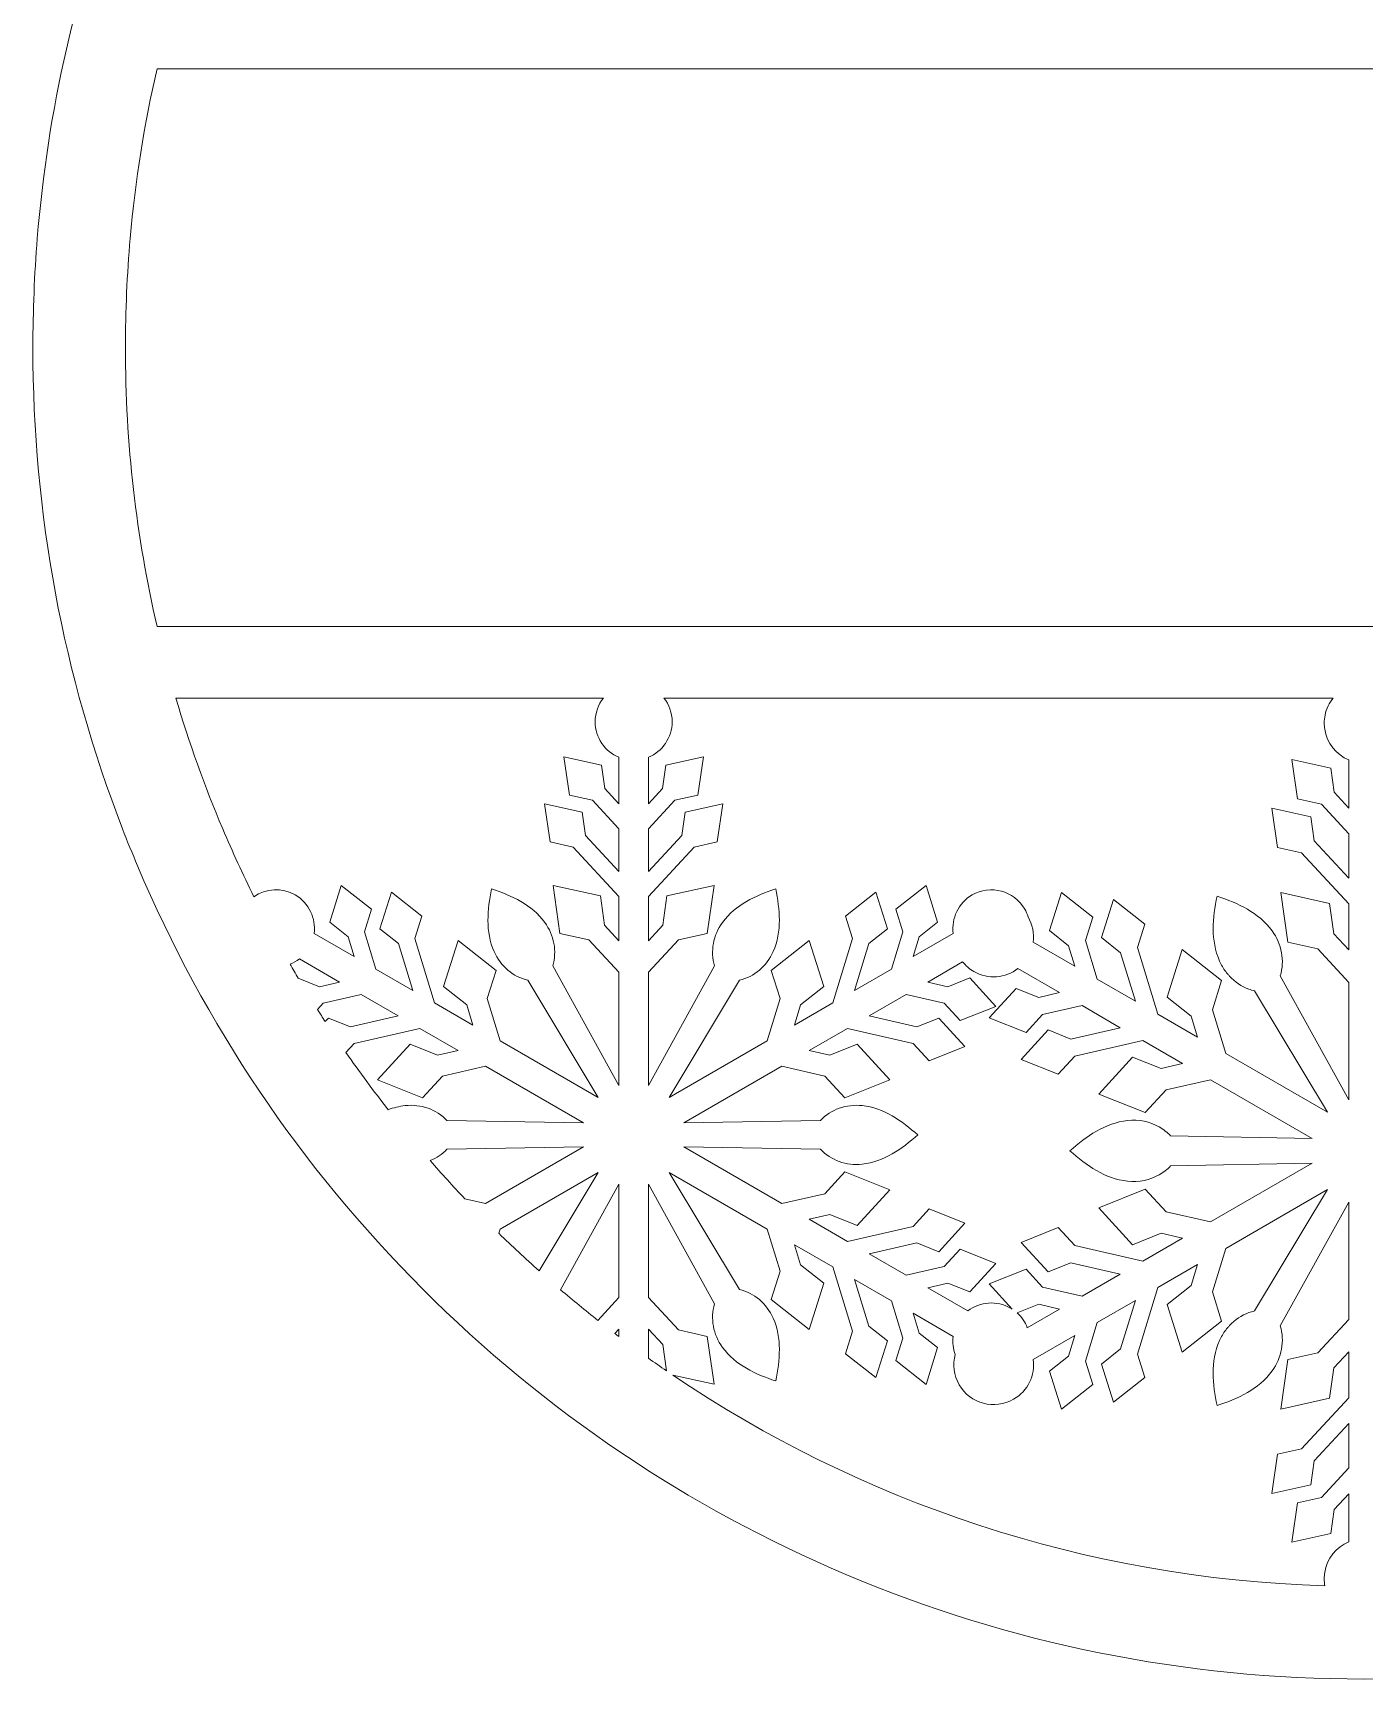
# Model space of a CAD drawing. Extents: x 466 to 614, y -420 to -218.
# Drawn here: x 465.6 to 540, y -420 to -328 of the extents above; entities that cross this region are included whole.
import ezdxf

# ---------------------------------------------------------------- set-up
doc = ezdxf.new("R2010")
doc.units = 0
doc.header["$MEASUREMENT"] = 0
doc.layers.add('Layer 1', color=7, linetype='Continuous', lineweight=0)

msp = doc.modelspace()

# ---------------------------------------------------------------- linework, layer by layer
at = {"layer": 'Layer 1'}
for points, knots in [([(614.198, -339.449), (613.622, -332.3), (612.027, -325.335), (609.434, -318.656), (609.165, -317.96), (608.884, -317.267), (608.592, -316.578), (607.313, -313.554), (605.846, -310.634), (604.195, -307.828), (603.716, -307.014), (603.222, -306.209), (602.713, -305.414), (601.444, -303.435), (600.081, -301.517), (598.626, -299.662), (602.792, -302.693), (609.454, -303.118), (612.538, -298.351), (613.004, -297.635), (612.378, -296.842), (611.641, -296.78), (606.961, -296.404), (604.298, -291.363), (603.151, -287.365), (601.705, -282.358), (601.176, -276.789), (597.512, -272.777), (595.919, -271.032), (593.965, -269.822), (591.838, -268.987), (594.557, -268.632), (597.213, -267.965), (599.702, -266.727), (604.34, -264.426), (608.213, -260.031), (608.415, -254.67), (608.644, -248.739), (604.646, -243.649), (600.036, -240.395), (595.05, -236.869), (589.154, -235.006), (583.96, -231.856), (581.463, -230.34), (579.356, -228.497), (577.409, -226.335), (575.699, -224.422), (573.974, -222.392), (571.687, -221.147), (566.576, -218.366), (560.666, -220.994), (557.314, -225.25), (555.457, -227.614), (554.22, -230.354), (553.135, -233.135), (551.911, -236.285), (550.764, -239.47), (549.589, -242.641), (549.38, -243.204), (549.171, -243.76), (548.963, -244.323), (548.511, -242.655), (547.19, -241.285), (545.451, -240.506), (544.026, -239.866), (542.42, -239.456), (540.883, -239.226), (540.59, -239.182), (540.294, -239.161), (540, -239.155), (539.706, -239.161), (539.41, -239.182), (539.117, -239.226), (537.58, -239.456), (535.974, -239.866), (534.549, -240.506), (532.81, -241.285), (531.489, -242.655), (531.037, -244.323), (530.829, -243.76), (530.62, -243.204), (530.411, -242.641), (529.236, -239.47), (528.089, -236.285), (526.865, -233.135), (525.78, -230.354), (524.543, -227.614), (522.686, -225.25), (519.334, -220.994), (513.424, -218.366), (508.313, -221.147), (506.026, -222.392), (504.301, -224.422), (502.591, -226.335), (500.644, -228.497), (498.537, -230.34), (496.04, -231.856), (490.846, -235.006), (484.95, -236.869), (479.964, -240.395), (475.354, -243.649), (471.356, -248.739), (471.585, -254.67), (471.787, -260.031), (475.66, -264.426), (480.298, -266.727), (482.787, -267.965), (485.443, -268.632), (488.162, -268.987), (486.035, -269.822), (484.081, -271.032), (482.488, -272.777), (478.824, -276.789), (478.295, -282.358), (476.849, -287.365), (475.702, -291.363), (473.039, -296.404), (468.359, -296.78), (467.622, -296.842), (466.996, -297.635), (467.462, -298.351), (470.546, -303.118), (477.208, -302.693), (481.374, -299.662), (479.919, -301.517), (478.556, -303.435), (477.287, -305.414), (476.778, -306.209), (476.284, -307.014), (475.805, -307.828), (474.154, -310.634), (472.687, -313.554), (471.408, -316.578), (471.116, -317.267), (470.835, -317.96), (470.566, -318.656), (467.973, -325.335), (466.378, -332.3), (465.802, -339.449), (465.639, -341.47), (465.556, -343.507), (465.556, -345.556), (465.556, -354.849), (467.24, -363.889), (470.566, -372.457), (470.835, -373.152), (471.116, -373.844), (471.408, -374.534), (475.156, -383.398), (480.524, -391.359), (487.36, -398.196), (494.196, -405.031), (502.157, -410.399), (511.022, -414.149), (520.202, -418.03), (529.951, -420), (540, -420), (550.049, -420), (559.798, -418.03), (568.978, -414.149), (577.843, -410.399), (585.804, -405.031), (592.64, -398.196), (599.476, -391.359), (604.844, -383.398), (608.592, -374.534), (608.884, -373.844), (609.165, -373.152), (609.434, -372.457), (612.76, -363.889), (614.444, -354.849), (614.444, -345.556), (614.444, -343.507), (614.361, -341.47), (614.198, -339.449)], [0, 0, 0, 0, 1, 1, 1, 2, 2, 2, 3, 3, 3, 4, 4, 4, 5, 5, 5, 6, 6, 6, 7, 7, 7, 8, 8, 8, 9, 9, 9, 10, 10, 10, 11, 11, 11, 12, 12, 12, 13, 13, 13, 14, 14, 14, 15, 15, 15, 16, 16, 16, 17, 17, 17, 18, 18, 18, 19, 19, 19, 20, 20, 20, 21, 21, 21, 22, 22, 22, 23, 23, 23, 24, 24, 24, 25, 25, 25, 26, 26, 26, 27, 27, 27, 28, 28, 28, 29, 29, 29, 30, 30, 30, 31, 31, 31, 32, 32, 32, 33, 33, 33, 34, 34, 34, 35, 35, 35, 36, 36, 36, 37, 37, 37, 38, 38, 38, 39, 39, 39, 40, 40, 40, 41, 41, 41, 42, 42, 42, 43, 43, 43, 44, 44, 44, 45, 45, 45, 46, 46, 46, 47, 47, 47, 48, 48, 48, 49, 49, 49, 50, 50, 50, 51, 51, 51, 52, 52, 52, 53, 53, 53, 54, 54, 54, 55, 55, 55, 56, 56, 56, 57, 57, 57, 58, 58, 58, 58]), ([(607.5, -361.151), (607.5, -361.151), (594.692, -361.151), (594.692, -361.151), (594.692, -361.151), (540, -361.151), (540, -361.151), (540, -361.151), (485.308, -361.151), (485.308, -361.151), (485.308, -361.151), (472.5, -361.151), (472.5, -361.151), (471.342, -356.137), (470.73, -350.917), (470.73, -345.556), (470.73, -343.499), (470.821, -341.462), (470.997, -339.449), (471.28, -336.218), (471.787, -333.051), (472.5, -329.962), (472.5, -329.962), (485.308, -329.962), (485.308, -329.962), (485.308, -329.962), (540, -329.962), (540, -329.962), (540, -329.962), (594.692, -329.962), (594.692, -329.962), (594.692, -329.962), (607.5, -329.962), (607.5, -329.962), (608.213, -333.051), (608.72, -336.218), (609.003, -339.449), (609.179, -341.462), (609.27, -343.499), (609.27, -345.556), (609.27, -350.917), (608.658, -356.137), (607.5, -361.151)], [0, 0, 0, 0, 1, 1, 1, 2, 2, 2, 3, 3, 3, 4, 4, 4, 5, 5, 5, 6, 6, 6, 7, 7, 7, 8, 8, 8, 9, 9, 9, 10, 10, 10, 11, 11, 11, 12, 12, 12, 13, 13, 13, 14, 14, 14, 14]), ([(473.552, -365.149), (473.552, -365.149), (481.31, -365.149), (481.31, -365.149), (481.31, -365.149), (497.458, -365.149), (497.458, -365.149), (497.172, -365.514), (496.999, -365.974), (496.999, -366.474), (496.999, -367.371), (497.548, -368.14), (498.328, -368.464), (498.328, -368.464), (498.328, -371.061), (498.328, -371.061), (498.328, -371.061), (497.539, -370.21), (497.539, -370.21), (497.539, -370.21), (497.351, -368.905), (497.351, -368.905), (497.351, -368.905), (495.248, -368.441), (495.248, -368.441), (495.248, -368.441), (495.556, -370.572), (495.556, -370.572), (495.556, -370.572), (496.843, -370.856), (496.843, -370.856), (496.843, -370.856), (498.328, -372.457), (498.328, -372.457), (498.328, -372.457), (498.328, -374.846), (498.328, -374.846), (498.328, -374.846), (496.463, -372.836), (496.463, -372.836), (496.463, -372.836), (496.275, -371.531), (496.275, -371.531), (496.275, -371.531), (494.172, -371.067), (494.172, -371.067), (494.172, -371.067), (494.479, -373.198), (494.479, -373.198), (494.479, -373.198), (495.767, -373.482), (495.767, -373.482), (495.767, -373.482), (498.328, -376.242), (498.328, -376.242), (498.328, -376.242), (498.328, -378.719), (498.328, -378.719), (498.328, -378.719), (497.525, -377.854), (497.525, -377.854), (497.525, -377.854), (497.289, -376.214), (497.289, -376.214), (497.289, -376.214), (494.646, -375.63), (494.646, -375.63), (494.646, -375.63), (495.032, -378.309), (495.032, -378.309), (495.032, -378.309), (496.65, -378.666), (496.65, -378.666), (496.65, -378.666), (498.328, -380.474), (498.328, -380.474), (498.328, -380.474), (498.328, -386.813), (498.328, -386.813), (498.328, -386.813), (494.625, -380.123), (494.625, -380.123), (494.873, -379.313), (494.706, -378.411), (494.181, -377.693), (493.818, -377.196), (493.358, -376.822), (492.847, -376.525), (492.337, -376.227), (491.775, -376.007), (491.209, -375.816), (490.973, -376.989), (490.849, -378.202), (491.348, -379.329), (491.708, -380.143), (492.405, -380.738), (493.23, -380.928), (493.23, -380.928), (497.172, -387.48), (497.172, -387.48), (497.172, -387.48), (491.683, -384.311), (491.683, -384.311), (491.683, -384.311), (490.956, -381.954), (490.956, -381.954), (490.956, -381.954), (491.456, -380.374), (491.456, -380.374), (491.456, -380.374), (489.329, -378.7), (489.329, -378.7), (489.329, -378.7), (488.513, -381.28), (488.513, -381.28), (488.513, -381.28), (489.815, -382.306), (489.815, -382.306), (489.815, -382.306), (490.163, -383.434), (490.163, -383.434), (490.163, -383.434), (488.017, -382.195), (488.017, -382.195), (488.017, -382.195), (486.908, -378.597), (486.908, -378.597), (486.908, -378.597), (487.306, -377.34), (487.306, -377.34), (487.306, -377.34), (485.614, -376.008), (485.614, -376.008), (485.614, -376.008), (484.965, -378.061), (484.965, -378.061), (484.965, -378.061), (486.001, -378.877), (486.001, -378.877), (486.001, -378.877), (486.808, -381.497), (486.808, -381.497), (486.808, -381.497), (484.739, -380.303), (484.739, -380.303), (484.739, -380.303), (484.096, -378.216), (484.096, -378.216), (484.096, -378.216), (484.493, -376.959), (484.493, -376.959), (484.493, -376.959), (482.801, -375.627), (482.801, -375.627), (482.801, -375.627), (482.153, -377.68), (482.153, -377.68), (482.153, -377.68), (483.188, -378.496), (483.188, -378.496), (483.188, -378.496), (483.53, -379.604), (483.53, -379.604), (483.53, -379.604), (481.281, -378.306), (481.281, -378.306), (481.391, -377.469), (481, -376.609), (480.223, -376.16), (479.477, -375.729), (478.58, -375.798), (477.917, -376.26), (477.298, -375.013), (476.713, -373.745), (476.168, -372.457), (475.164, -370.085), (474.29, -367.646), (473.552, -365.149)], [0, 0, 0, 0, 1, 1, 1, 2, 2, 2, 3, 3, 3, 4, 4, 4, 5, 5, 5, 6, 6, 6, 7, 7, 7, 8, 8, 8, 9, 9, 9, 10, 10, 10, 11, 11, 11, 12, 12, 12, 13, 13, 13, 14, 14, 14, 15, 15, 15, 16, 16, 16, 17, 17, 17, 18, 18, 18, 19, 19, 19, 20, 20, 20, 21, 21, 21, 22, 22, 22, 23, 23, 23, 24, 24, 24, 25, 25, 25, 26, 26, 26, 27, 27, 27, 28, 28, 28, 29, 29, 29, 30, 30, 30, 31, 31, 31, 32, 32, 32, 33, 33, 33, 34, 34, 34, 35, 35, 35, 36, 36, 36, 37, 37, 37, 38, 38, 38, 39, 39, 39, 40, 40, 40, 41, 41, 41, 42, 42, 42, 43, 43, 43, 44, 44, 44, 45, 45, 45, 46, 46, 46, 47, 47, 47, 48, 48, 48, 49, 49, 49, 50, 50, 50, 51, 51, 51, 52, 52, 52, 53, 53, 53, 54, 54, 54, 55, 55, 55, 56, 56, 56, 57, 57, 57, 58, 58, 58, 59, 59, 59, 59]), ([(537.797, -366.892), (537.917, -367.671), (538.441, -368.317), (539.147, -368.61), (539.147, -368.61), (539.147, -371.299), (539.147, -371.299), (539.147, -371.299), (538.33, -370.418), (538.33, -370.418), (538.33, -370.418), (538.135, -369.067), (538.135, -369.067), (538.135, -369.067), (535.958, -368.587), (535.958, -368.587), (535.958, -368.587), (536.277, -370.793), (536.277, -370.793), (536.277, -370.793), (537.61, -371.087), (537.61, -371.087), (537.61, -371.087), (539.147, -372.744), (539.147, -372.744), (539.147, -372.744), (539.147, -375.218), (539.147, -375.218), (539.147, -375.218), (537.216, -373.137), (537.216, -373.137), (537.216, -373.137), (537.021, -371.786), (537.021, -371.786), (537.021, -371.786), (534.844, -371.306), (534.844, -371.306), (534.844, -371.306), (535.162, -373.512), (535.162, -373.512), (535.162, -373.512), (536.495, -373.806), (536.495, -373.806), (536.495, -373.806), (539.147, -376.663), (539.147, -376.663), (539.147, -376.663), (539.147, -379.229), (539.147, -379.229), (539.147, -379.229), (538.316, -378.333), (538.316, -378.333), (538.316, -378.333), (538.071, -376.635), (538.071, -376.635), (538.071, -376.635), (535.335, -376.03), (535.335, -376.03), (535.335, -376.03), (535.734, -378.804), (535.734, -378.804), (535.734, -378.804), (537.409, -379.174), (537.409, -379.174), (537.409, -379.174), (539.147, -381.045), (539.147, -381.045), (539.147, -381.045), (539.147, -387.608), (539.147, -387.608), (539.147, -387.608), (535.312, -380.682), (535.312, -380.682), (535.569, -379.844), (535.396, -378.91), (534.853, -378.166), (534.478, -377.651), (534.002, -377.264), (533.472, -376.957), (532.944, -376.649), (532.362, -376.421), (531.776, -376.223), (531.531, -377.437), (531.404, -378.693), (531.92, -379.86), (531.943, -379.913), (531.968, -379.965), (531.994, -380.015), (532.097, -380.219), (532.222, -380.407), (532.365, -380.578), (532.4, -380.62), (532.437, -380.662), (532.475, -380.702), (532.777, -381.025), (533.146, -381.273), (533.555, -381.423), (533.657, -381.46), (533.762, -381.491), (533.869, -381.516), (533.869, -381.516), (537.95, -388.3), (537.95, -388.3), (537.95, -388.3), (532.266, -385.019), (532.266, -385.019), (532.266, -385.019), (531.514, -382.577), (531.514, -382.577), (531.514, -382.577), (532.031, -380.942), (532.031, -380.942), (532.031, -380.942), (529.829, -379.209), (529.829, -379.209), (529.829, -379.209), (528.985, -381.88), (528.985, -381.88), (528.985, -381.88), (530.333, -382.942), (530.333, -382.942), (530.333, -382.942), (530.693, -384.11), (530.693, -384.11), (530.693, -384.11), (528.471, -382.827), (528.471, -382.827), (528.471, -382.827), (527.323, -379.102), (527.323, -379.102), (527.323, -379.102), (527.735, -377.8), (527.735, -377.8), (527.735, -377.8), (525.983, -376.421), (525.983, -376.421), (525.983, -376.421), (525.311, -378.547), (525.311, -378.547), (525.311, -378.547), (526.384, -379.392), (526.384, -379.392), (526.384, -379.392), (527.22, -382.104), (527.22, -382.104), (527.22, -382.104), (525.077, -380.868), (525.077, -380.868), (525.077, -380.868), (524.412, -378.707), (524.412, -378.707), (524.412, -378.707), (524.823, -377.406), (524.823, -377.406), (524.823, -377.406), (523.071, -376.027), (523.071, -376.027), (523.071, -376.027), (522.399, -378.153), (522.399, -378.153), (522.399, -378.153), (523.471, -378.997), (523.471, -378.997), (523.471, -378.997), (523.826, -380.145), (523.826, -380.145), (523.826, -380.145), (521.497, -378.801), (521.497, -378.801), (521.561, -378.309), (521.459, -377.81), (521.212, -377.386), (521.165, -377.236), (521.103, -377.09), (521.021, -376.948), (520.427, -375.919), (519.111, -375.566), (518.081, -376.16), (517.304, -376.609), (516.913, -377.469), (517.023, -378.306), (517.023, -378.306), (514.774, -379.604), (514.774, -379.604), (514.774, -379.604), (515.116, -378.496), (515.116, -378.496), (515.116, -378.496), (516.152, -377.68), (516.152, -377.68), (516.152, -377.68), (515.503, -375.627), (515.503, -375.627), (515.503, -375.627), (513.811, -376.959), (513.811, -376.959), (513.811, -376.959), (514.208, -378.216), (514.208, -378.216), (514.208, -378.216), (513.565, -380.303), (513.565, -380.303), (513.565, -380.303), (511.496, -381.497), (511.496, -381.497), (511.496, -381.497), (512.303, -378.877), (512.303, -378.877), (512.303, -378.877), (513.339, -378.061), (513.339, -378.061), (513.339, -378.061), (512.69, -376.008), (512.69, -376.008), (512.69, -376.008), (510.998, -377.34), (510.998, -377.34), (510.998, -377.34), (511.396, -378.597), (511.396, -378.597), (511.396, -378.597), (510.287, -382.195), (510.287, -382.195), (510.287, -382.195), (508.141, -383.434), (508.141, -383.434), (508.141, -383.434), (508.489, -382.306), (508.489, -382.306), (508.489, -382.306), (509.79, -381.28), (509.79, -381.28), (509.79, -381.28), (508.975, -378.7), (508.975, -378.7), (508.975, -378.7), (506.848, -380.374), (506.848, -380.374), (506.848, -380.374), (507.348, -381.954), (507.348, -381.954), (507.348, -381.954), (506.622, -384.311), (506.622, -384.311), (506.622, -384.311), (501.132, -387.48), (501.132, -387.48), (501.132, -387.48), (505.074, -380.928), (505.074, -380.928), (505.899, -380.738), (506.597, -380.143), (506.956, -379.329), (507.208, -378.76), (507.302, -378.168), (507.302, -377.571), (507.302, -376.986), (507.212, -376.396), (507.095, -375.816), (505.962, -376.198), (504.849, -376.698), (504.123, -377.693), (503.598, -378.411), (503.431, -379.313), (503.679, -380.123), (503.679, -380.123), (499.975, -386.813), (499.975, -386.813), (499.975, -386.813), (499.975, -380.474), (499.975, -380.474), (499.975, -380.474), (501.654, -378.666), (501.654, -378.666), (501.654, -378.666), (503.272, -378.309), (503.272, -378.309), (503.272, -378.309), (503.658, -375.63), (503.658, -375.63), (503.658, -375.63), (501.016, -376.214), (501.016, -376.214), (501.016, -376.214), (500.779, -377.854), (500.779, -377.854), (500.779, -377.854), (499.975, -378.719), (499.975, -378.719), (499.975, -378.719), (499.975, -376.242), (499.975, -376.242), (499.975, -376.242), (502.537, -373.482), (502.537, -373.482), (502.537, -373.482), (503.825, -373.198), (503.825, -373.198), (503.825, -373.198), (504.131, -371.067), (504.131, -371.067), (504.131, -371.067), (502.029, -371.531), (502.029, -371.531), (502.029, -371.531), (501.841, -372.836), (501.841, -372.836), (501.841, -372.836), (499.975, -374.846), (499.975, -374.846), (499.975, -374.846), (499.975, -372.457), (499.975, -372.457), (499.975, -372.457), (501.461, -370.856), (501.461, -370.856), (501.461, -370.856), (502.748, -370.572), (502.748, -370.572), (502.748, -370.572), (503.056, -368.441), (503.056, -368.441), (503.056, -368.441), (500.953, -368.905), (500.953, -368.905), (500.953, -368.905), (500.765, -370.21), (500.765, -370.21), (500.765, -370.21), (499.975, -371.061), (499.975, -371.061), (499.975, -371.061), (499.975, -368.464), (499.975, -368.464), (500.756, -368.14), (501.305, -367.371), (501.305, -366.474), (501.305, -365.974), (501.132, -365.514), (500.846, -365.149), (500.846, -365.149), (538.268, -365.149), (538.268, -365.149), (538.048, -365.421), (537.889, -365.745), (537.817, -366.101), (537.787, -366.246), (537.771, -366.397), (537.771, -366.55), (537.771, -366.667), (537.78, -366.781), (537.797, -366.892)], [0, 0, 0, 0, 1, 1, 1, 2, 2, 2, 3, 3, 3, 4, 4, 4, 5, 5, 5, 6, 6, 6, 7, 7, 7, 8, 8, 8, 9, 9, 9, 10, 10, 10, 11, 11, 11, 12, 12, 12, 13, 13, 13, 14, 14, 14, 15, 15, 15, 16, 16, 16, 17, 17, 17, 18, 18, 18, 19, 19, 19, 20, 20, 20, 21, 21, 21, 22, 22, 22, 23, 23, 23, 24, 24, 24, 25, 25, 25, 26, 26, 26, 27, 27, 27, 28, 28, 28, 29, 29, 29, 30, 30, 30, 31, 31, 31, 32, 32, 32, 33, 33, 33, 34, 34, 34, 35, 35, 35, 36, 36, 36, 37, 37, 37, 38, 38, 38, 39, 39, 39, 40, 40, 40, 41, 41, 41, 42, 42, 42, 43, 43, 43, 44, 44, 44, 45, 45, 45, 46, 46, 46, 47, 47, 47, 48, 48, 48, 49, 49, 49, 50, 50, 50, 51, 51, 51, 52, 52, 52, 53, 53, 53, 54, 54, 54, 55, 55, 55, 56, 56, 56, 57, 57, 57, 58, 58, 58, 59, 59, 59, 60, 60, 60, 61, 61, 61, 62, 62, 62, 63, 63, 63, 64, 64, 64, 65, 65, 65, 66, 66, 66, 67, 67, 67, 68, 68, 68, 69, 69, 69, 70, 70, 70, 71, 71, 71, 72, 72, 72, 73, 73, 73, 74, 74, 74, 75, 75, 75, 76, 76, 76, 77, 77, 77, 78, 78, 78, 79, 79, 79, 80, 80, 80, 81, 81, 81, 82, 82, 82, 83, 83, 83, 84, 84, 84, 85, 85, 85, 86, 86, 86, 87, 87, 87, 88, 88, 88, 89, 89, 89, 90, 90, 90, 91, 91, 91, 92, 92, 92, 93, 93, 93, 94, 94, 94, 95, 95, 95, 96, 96, 96, 97, 97, 97, 98, 98, 98, 99, 99, 99, 100, 100, 100, 101, 101, 101, 102, 102, 102, 103, 103, 103, 104, 104, 104, 105, 105, 105, 106, 106, 106, 107, 107, 107, 108, 108, 108, 109, 109, 109, 110, 110, 110, 111, 111, 111, 112, 112, 112, 113, 113, 113, 114, 114, 114, 115, 115, 115, 116, 116, 116, 117, 117, 117, 117]), ([(479.934, -380.027), (480.12, -379.953), (480.297, -379.855), (480.458, -379.732), (480.458, -379.732), (482.707, -381.03), (482.707, -381.03), (482.707, -381.03), (481.576, -381.289), (481.576, -381.289), (481.576, -381.289), (480.398, -380.818), (480.398, -380.818), (480.242, -380.555), (480.087, -380.292), (479.934, -380.027)], [0, 0, 0, 0, 1, 1, 1, 2, 2, 2, 3, 3, 3, 4, 4, 4, 5, 5, 5, 5]), ([(526.773, -392.162), (527.403, -392.229), (528.023, -392.101), (528.543, -391.805), (528.779, -391.671), (528.995, -391.502), (529.182, -391.302), (529.182, -391.302), (537.098, -391.159), (537.098, -391.159), (537.098, -391.159), (531.414, -394.44), (531.414, -394.44), (531.414, -394.44), (528.924, -393.872), (528.924, -393.872), (528.924, -393.872), (527.766, -392.605), (527.766, -392.605), (527.766, -392.605), (525.164, -393.646), (525.164, -393.646), (525.164, -393.646), (527.056, -395.713), (527.056, -395.713), (527.056, -395.713), (528.649, -395.076), (528.649, -395.076), (528.649, -395.076), (529.841, -395.349), (529.841, -395.349), (529.841, -395.349), (527.619, -396.632), (527.619, -396.632), (527.619, -396.632), (523.818, -395.763), (523.818, -395.763), (523.818, -395.763), (522.897, -394.756), (522.897, -394.756), (522.897, -394.756), (520.827, -395.584), (520.827, -395.584), (520.827, -395.584), (522.332, -397.228), (522.332, -397.228), (522.332, -397.228), (523.6, -396.722), (523.6, -396.722), (523.6, -396.722), (526.367, -397.355), (526.367, -397.355), (526.367, -397.355), (524.225, -398.592), (524.225, -398.592), (524.225, -398.592), (522.021, -398.088), (522.021, -398.088), (522.021, -398.088), (521.1, -397.081), (521.1, -397.081), (521.1, -397.081), (519.03, -397.908), (519.03, -397.908), (519.03, -397.908), (520.314, -399.312), (520.314, -399.312), (520.287, -399.295), (520.261, -399.276), (520.233, -399.26), (519.456, -398.812), (518.517, -398.903), (517.846, -399.417), (517.846, -399.417), (515.597, -398.119), (515.597, -398.119), (515.597, -398.119), (516.728, -397.86), (516.728, -397.86), (516.728, -397.86), (517.952, -398.35), (517.952, -398.35), (517.952, -398.35), (519.406, -396.761), (519.406, -396.761), (519.406, -396.761), (517.407, -395.961), (517.407, -395.961), (517.407, -395.961), (516.517, -396.934), (516.517, -396.934), (516.517, -396.934), (514.388, -397.421), (514.388, -397.421), (514.388, -397.421), (512.319, -396.226), (512.319, -396.226), (512.319, -396.226), (514.992, -395.615), (514.992, -395.615), (514.992, -395.615), (516.216, -396.104), (516.216, -396.104), (516.216, -396.104), (517.67, -394.516), (517.67, -394.516), (517.67, -394.516), (515.67, -393.716), (515.67, -393.716), (515.67, -393.716), (514.781, -394.689), (514.781, -394.689), (514.781, -394.689), (511.11, -395.528), (511.11, -395.528), (511.11, -395.528), (508.964, -394.289), (508.964, -394.289), (508.964, -394.289), (510.116, -394.026), (510.116, -394.026), (510.116, -394.026), (511.654, -394.641), (511.654, -394.641), (511.654, -394.641), (513.481, -392.644), (513.481, -392.644), (513.481, -392.644), (510.968, -391.639), (510.968, -391.639), (510.968, -391.639), (509.85, -392.862), (509.85, -392.862), (509.85, -392.862), (507.445, -393.411), (507.445, -393.411), (507.445, -393.411), (501.955, -390.243), (501.955, -390.243), (501.955, -390.243), (509.601, -390.38), (509.601, -390.38), (510.178, -390.999), (511.043, -391.306), (511.927, -391.21), (513.152, -391.079), (514.141, -390.365), (515.038, -389.575), (514.141, -388.784), (513.152, -388.07), (511.927, -387.938), (511.043, -387.843), (510.178, -388.15), (509.601, -388.77), (509.601, -388.77), (501.955, -388.907), (501.955, -388.907), (501.955, -388.907), (507.444, -385.737), (507.444, -385.737), (507.444, -385.737), (509.85, -386.287), (509.85, -386.287), (509.85, -386.287), (510.968, -387.51), (510.968, -387.51), (510.968, -387.51), (513.481, -386.505), (513.481, -386.505), (513.481, -386.505), (511.654, -384.508), (511.654, -384.508), (511.654, -384.508), (510.116, -385.123), (510.116, -385.123), (510.116, -385.123), (508.964, -384.86), (508.964, -384.86), (508.964, -384.86), (511.11, -383.621), (511.11, -383.621), (511.11, -383.621), (514.781, -384.46), (514.781, -384.46), (514.781, -384.46), (515.67, -385.432), (515.67, -385.432), (515.67, -385.432), (517.67, -384.633), (517.67, -384.633), (517.67, -384.633), (516.216, -383.045), (516.216, -383.045), (516.216, -383.045), (514.992, -383.534), (514.992, -383.534), (514.992, -383.534), (512.319, -382.923), (512.319, -382.923), (512.319, -382.923), (514.388, -381.729), (514.388, -381.729), (514.388, -381.729), (516.517, -382.215), (516.517, -382.215), (516.517, -382.215), (517.407, -383.187), (517.407, -383.187), (517.407, -383.187), (519.406, -382.389), (519.406, -382.389), (519.406, -382.389), (517.952, -380.8), (517.952, -380.8), (517.952, -380.8), (516.728, -381.289), (516.728, -381.289), (516.728, -381.289), (515.597, -381.03), (515.597, -381.03), (515.597, -381.03), (517.55, -379.903), (517.55, -379.903), (517.718, -380.113), (517.926, -380.297), (518.173, -380.439), (518.977, -380.904), (519.95, -380.809), (520.644, -380.277), (520.644, -380.277), (522.973, -381.621), (522.973, -381.621), (522.973, -381.621), (521.802, -381.889), (521.802, -381.889), (521.802, -381.889), (520.534, -381.383), (520.534, -381.383), (520.534, -381.383), (519.03, -383.028), (519.03, -383.028), (519.03, -383.028), (521.1, -383.855), (521.1, -383.855), (521.1, -383.855), (522.021, -382.848), (522.021, -382.848), (522.021, -382.848), (524.225, -382.344), (524.225, -382.344), (524.225, -382.344), (526.367, -383.581), (526.367, -383.581), (526.367, -383.581), (523.599, -384.214), (523.599, -384.214), (523.599, -384.214), (522.332, -383.707), (522.332, -383.707), (522.332, -383.707), (520.827, -385.352), (520.827, -385.352), (520.827, -385.352), (522.897, -386.179), (522.897, -386.179), (522.897, -386.179), (523.818, -385.173), (523.818, -385.173), (523.818, -385.173), (527.619, -384.304), (527.619, -384.304), (527.619, -384.304), (529.841, -385.587), (529.841, -385.587), (529.841, -385.587), (528.649, -385.859), (528.649, -385.859), (528.649, -385.859), (527.056, -385.222), (527.056, -385.222), (527.056, -385.222), (525.164, -387.289), (525.164, -387.289), (525.164, -387.289), (527.766, -388.33), (527.766, -388.33), (527.766, -388.33), (528.924, -387.064), (528.924, -387.064), (528.924, -387.064), (531.414, -386.495), (531.414, -386.495), (531.414, -386.495), (537.098, -389.777), (537.098, -389.777), (537.098, -389.777), (529.182, -389.634), (529.182, -389.634), (528.995, -389.434), (528.779, -389.265), (528.543, -389.131), (528.023, -388.835), (527.403, -388.706), (526.773, -388.774), (525.505, -388.91), (524.481, -389.649), (523.551, -390.468), (524.481, -391.286), (525.505, -392.025), (526.773, -392.162)], [0, 0, 0, 0, 1, 1, 1, 2, 2, 2, 3, 3, 3, 4, 4, 4, 5, 5, 5, 6, 6, 6, 7, 7, 7, 8, 8, 8, 9, 9, 9, 10, 10, 10, 11, 11, 11, 12, 12, 12, 13, 13, 13, 14, 14, 14, 15, 15, 15, 16, 16, 16, 17, 17, 17, 18, 18, 18, 19, 19, 19, 20, 20, 20, 21, 21, 21, 22, 22, 22, 23, 23, 23, 24, 24, 24, 25, 25, 25, 26, 26, 26, 27, 27, 27, 28, 28, 28, 29, 29, 29, 30, 30, 30, 31, 31, 31, 32, 32, 32, 33, 33, 33, 34, 34, 34, 35, 35, 35, 36, 36, 36, 37, 37, 37, 38, 38, 38, 39, 39, 39, 40, 40, 40, 41, 41, 41, 42, 42, 42, 43, 43, 43, 44, 44, 44, 45, 45, 45, 46, 46, 46, 47, 47, 47, 48, 48, 48, 49, 49, 49, 50, 50, 50, 51, 51, 51, 52, 52, 52, 53, 53, 53, 54, 54, 54, 55, 55, 55, 56, 56, 56, 57, 57, 57, 58, 58, 58, 59, 59, 59, 60, 60, 60, 61, 61, 61, 62, 62, 62, 63, 63, 63, 64, 64, 64, 65, 65, 65, 66, 66, 66, 67, 67, 67, 68, 68, 68, 69, 69, 69, 70, 70, 70, 71, 71, 71, 72, 72, 72, 73, 73, 73, 74, 74, 74, 75, 75, 75, 76, 76, 76, 77, 77, 77, 78, 78, 78, 79, 79, 79, 80, 80, 80, 81, 81, 81, 82, 82, 82, 83, 83, 83, 84, 84, 84, 85, 85, 85, 86, 86, 86, 87, 87, 87, 88, 88, 88, 89, 89, 89, 90, 90, 90, 91, 91, 91, 92, 92, 92, 93, 93, 93, 94, 94, 94, 95, 95, 95, 96, 96, 96, 97, 97, 97, 98, 98, 98, 99, 99, 99, 100, 100, 100, 101, 101, 101, 102, 102, 102, 103, 103, 103, 103]), ([(481.906, -383.243), (481.759, -383.018), (481.612, -382.792), (481.468, -382.564), (481.468, -382.564), (481.787, -382.215), (481.787, -382.215), (481.787, -382.215), (483.916, -381.729), (483.916, -381.729), (483.916, -381.729), (485.985, -382.923), (485.985, -382.923), (485.985, -382.923), (483.311, -383.534), (483.311, -383.534), (483.311, -383.534), (482.088, -383.045), (482.088, -383.045), (482.088, -383.045), (481.906, -383.243), (481.906, -383.243)], [0, 0, 0, 0, 1, 1, 1, 2, 2, 2, 3, 3, 3, 4, 4, 4, 5, 5, 5, 6, 6, 6, 7, 7, 7, 7]), ([(483.523, -384.46), (483.523, -384.46), (487.194, -383.621), (487.194, -383.621), (487.194, -383.621), (489.34, -384.86), (489.34, -384.86), (489.34, -384.86), (488.189, -385.123), (488.189, -385.123), (488.189, -385.123), (486.65, -384.508), (486.65, -384.508), (486.65, -384.508), (484.823, -386.505), (484.823, -386.505), (484.823, -386.505), (487.336, -387.51), (487.336, -387.51), (487.336, -387.51), (488.454, -386.287), (488.454, -386.287), (488.454, -386.287), (490.859, -385.737), (490.859, -385.737), (490.859, -385.737), (496.349, -388.907), (496.349, -388.907), (496.349, -388.907), (488.703, -388.77), (488.703, -388.77), (488.126, -388.15), (487.261, -387.843), (486.377, -387.938), (486.043, -387.974), (485.727, -388.055), (485.425, -388.167), (484.608, -387.122), (483.82, -386.054), (483.063, -384.963), (483.063, -384.963), (483.523, -384.46), (483.523, -384.46)], [0, 0, 0, 0, 1, 1, 1, 2, 2, 2, 3, 3, 3, 4, 4, 4, 5, 5, 5, 6, 6, 6, 7, 7, 7, 8, 8, 8, 9, 9, 9, 10, 10, 10, 11, 11, 11, 12, 12, 12, 13, 13, 13, 14, 14, 14, 14]), ([(489.717, -393.15), (489.056, -392.453), (488.41, -391.74), (487.778, -391.015), (488.128, -390.871), (488.445, -390.657), (488.703, -390.38), (488.703, -390.38), (496.349, -390.243), (496.349, -390.243), (496.349, -390.243), (490.859, -393.411), (490.859, -393.411), (490.859, -393.411), (489.717, -393.15), (489.717, -393.15)], [0, 0, 0, 0, 1, 1, 1, 2, 2, 2, 3, 3, 3, 4, 4, 4, 5, 5, 5, 5]), ([(491.683, -394.837), (491.683, -394.837), (497.172, -391.668), (497.172, -391.668), (497.172, -391.668), (493.859, -397.176), (493.859, -397.176), (493.094, -396.491), (492.343, -395.792), (491.609, -395.075), (491.609, -395.075), (491.683, -394.837), (491.683, -394.837)], [0, 0, 0, 0, 1, 1, 1, 2, 2, 2, 3, 3, 3, 4, 4, 4, 4]), ([(501.337, -403.006), (501.337, -403.006), (503.658, -403.519), (503.658, -403.519), (503.658, -403.519), (503.272, -400.84), (503.272, -400.84), (503.272, -400.84), (501.654, -400.482), (501.654, -400.482), (501.654, -400.482), (499.975, -398.675), (499.975, -398.675), (499.975, -398.675), (499.975, -392.336), (499.975, -392.336), (499.975, -392.336), (503.679, -399.026), (503.679, -399.026), (503.431, -399.835), (503.598, -400.737), (504.123, -401.456), (504.486, -401.953), (504.946, -402.327), (505.456, -402.624), (505.967, -402.921), (506.528, -403.142), (507.095, -403.333), (507.331, -402.16), (507.455, -400.947), (506.956, -399.82), (506.597, -399.007), (505.899, -398.411), (505.074, -398.221), (505.074, -398.221), (501.132, -391.668), (501.132, -391.668), (501.132, -391.668), (506.622, -394.837), (506.622, -394.837), (506.622, -394.837), (507.348, -397.195), (507.348, -397.195), (507.348, -397.195), (506.848, -398.775), (506.848, -398.775), (506.848, -398.775), (508.975, -400.449), (508.975, -400.449), (508.975, -400.449), (509.79, -397.868), (509.79, -397.868), (509.79, -397.868), (508.488, -396.844), (508.488, -396.844), (508.488, -396.844), (508.141, -395.715), (508.141, -395.715), (508.141, -395.715), (510.287, -396.954), (510.287, -396.954), (510.287, -396.954), (511.396, -400.552), (511.396, -400.552), (511.396, -400.552), (510.998, -401.809), (510.998, -401.809), (510.998, -401.809), (512.69, -403.141), (512.69, -403.141), (512.69, -403.141), (513.339, -401.088), (513.339, -401.088), (513.339, -401.088), (512.303, -400.273), (512.303, -400.273), (512.303, -400.273), (511.496, -397.652), (511.496, -397.652), (511.496, -397.652), (513.565, -398.847), (513.565, -398.847), (513.565, -398.847), (514.208, -400.933), (514.208, -400.933), (514.208, -400.933), (513.811, -402.19), (513.811, -402.19), (513.811, -402.19), (515.503, -403.522), (515.503, -403.522), (515.503, -403.522), (516.152, -401.469), (516.152, -401.469), (516.152, -401.469), (515.116, -400.654), (515.116, -400.654), (515.116, -400.654), (514.774, -399.544), (514.774, -399.544), (514.774, -399.544), (517.023, -400.843), (517.023, -400.843), (516.978, -401.186), (517.018, -401.533), (517.134, -401.853), (516.987, -402.403), (517.05, -403.009), (517.357, -403.541), (517.972, -404.607), (519.335, -404.972), (520.401, -404.356), (521.206, -403.892), (521.61, -403.002), (521.497, -402.135), (521.497, -402.135), (523.826, -400.79), (523.826, -400.79), (523.826, -400.79), (523.471, -401.939), (523.471, -401.939), (523.471, -401.939), (522.399, -402.783), (522.399, -402.783), (522.399, -402.783), (523.071, -404.909), (523.071, -404.909), (523.071, -404.909), (524.823, -403.53), (524.823, -403.53), (524.823, -403.53), (524.412, -402.228), (524.412, -402.228), (524.412, -402.228), (525.077, -400.068), (525.077, -400.068), (525.077, -400.068), (527.22, -398.831), (527.22, -398.831), (527.22, -398.831), (526.384, -401.544), (526.384, -401.544), (526.384, -401.544), (525.311, -402.389), (525.311, -402.389), (525.311, -402.389), (525.983, -404.514), (525.983, -404.514), (525.983, -404.514), (527.735, -403.135), (527.735, -403.135), (527.735, -403.135), (527.323, -401.834), (527.323, -401.834), (527.323, -401.834), (528.471, -398.108), (528.471, -398.108), (528.471, -398.108), (530.693, -396.825), (530.693, -396.825), (530.693, -396.825), (530.333, -397.994), (530.333, -397.994), (530.333, -397.994), (528.985, -399.055), (528.985, -399.055), (528.985, -399.055), (529.829, -401.727), (529.829, -401.727), (529.829, -401.727), (532.031, -399.994), (532.031, -399.994), (532.031, -399.994), (531.514, -398.358), (531.514, -398.358), (531.514, -398.358), (532.266, -395.917), (532.266, -395.917), (532.266, -395.917), (537.95, -392.636), (537.95, -392.636), (537.95, -392.636), (533.869, -399.42), (533.869, -399.42), (533.762, -399.445), (533.657, -399.476), (533.555, -399.513), (533.146, -399.662), (532.777, -399.911), (532.475, -400.234), (532.437, -400.274), (532.4, -400.315), (532.365, -400.358), (532.222, -400.529), (532.097, -400.717), (531.994, -400.921), (531.968, -400.971), (531.943, -401.023), (531.92, -401.076), (531.659, -401.666), (531.562, -402.277), (531.562, -402.896), (531.562, -403.501), (531.655, -404.112), (531.776, -404.713), (532.95, -404.317), (534.101, -403.8), (534.853, -402.769), (535.396, -402.025), (535.569, -401.092), (535.312, -400.254), (535.312, -400.254), (539.147, -393.327), (539.147, -393.327), (539.147, -393.327), (539.147, -399.89), (539.147, -399.89), (539.147, -399.89), (537.409, -401.762), (537.409, -401.762), (537.409, -401.762), (535.734, -402.132), (535.734, -402.132), (535.734, -402.132), (535.335, -404.906), (535.335, -404.906), (535.335, -404.906), (538.071, -404.301), (538.071, -404.301), (538.071, -404.301), (538.316, -402.603), (538.316, -402.603), (538.316, -402.603), (539.147, -401.707), (539.147, -401.707), (539.147, -401.707), (539.147, -404.272), (539.147, -404.272), (539.147, -404.272), (536.495, -407.129), (536.495, -407.129), (536.495, -407.129), (535.162, -407.424), (535.162, -407.424), (535.162, -407.424), (534.844, -409.63), (534.844, -409.63), (534.844, -409.63), (537.021, -409.149), (537.021, -409.149), (537.021, -409.149), (537.216, -407.798), (537.216, -407.798), (537.216, -407.798), (539.147, -405.718), (539.147, -405.718), (539.147, -405.718), (539.147, -408.192), (539.147, -408.192), (539.147, -408.192), (537.61, -409.848), (537.61, -409.848), (537.61, -409.848), (536.277, -410.143), (536.277, -410.143), (536.277, -410.143), (535.958, -412.349), (535.958, -412.349), (535.958, -412.349), (538.135, -411.868), (538.135, -411.868), (538.135, -411.868), (538.33, -410.517), (538.33, -410.517), (538.33, -410.517), (539.147, -409.637), (539.147, -409.637), (539.147, -409.637), (539.147, -412.326), (539.147, -412.326), (538.441, -412.619), (537.917, -413.264), (537.797, -414.043), (537.78, -414.155), (537.771, -414.269), (537.771, -414.385), (537.771, -414.523), (537.786, -414.658), (537.81, -414.789), (524.337, -414.368), (511.821, -410.084), (501.337, -403.006)], [0, 0, 0, 0, 1, 1, 1, 2, 2, 2, 3, 3, 3, 4, 4, 4, 5, 5, 5, 6, 6, 6, 7, 7, 7, 8, 8, 8, 9, 9, 9, 10, 10, 10, 11, 11, 11, 12, 12, 12, 13, 13, 13, 14, 14, 14, 15, 15, 15, 16, 16, 16, 17, 17, 17, 18, 18, 18, 19, 19, 19, 20, 20, 20, 21, 21, 21, 22, 22, 22, 23, 23, 23, 24, 24, 24, 25, 25, 25, 26, 26, 26, 27, 27, 27, 28, 28, 28, 29, 29, 29, 30, 30, 30, 31, 31, 31, 32, 32, 32, 33, 33, 33, 34, 34, 34, 35, 35, 35, 36, 36, 36, 37, 37, 37, 38, 38, 38, 39, 39, 39, 40, 40, 40, 41, 41, 41, 42, 42, 42, 43, 43, 43, 44, 44, 44, 45, 45, 45, 46, 46, 46, 47, 47, 47, 48, 48, 48, 49, 49, 49, 50, 50, 50, 51, 51, 51, 52, 52, 52, 53, 53, 53, 54, 54, 54, 55, 55, 55, 56, 56, 56, 57, 57, 57, 58, 58, 58, 59, 59, 59, 60, 60, 60, 61, 61, 61, 62, 62, 62, 63, 63, 63, 64, 64, 64, 65, 65, 65, 66, 66, 66, 67, 67, 67, 68, 68, 68, 69, 69, 69, 70, 70, 70, 71, 71, 71, 72, 72, 72, 73, 73, 73, 74, 74, 74, 75, 75, 75, 76, 76, 76, 77, 77, 77, 78, 78, 78, 79, 79, 79, 80, 80, 80, 81, 81, 81, 82, 82, 82, 83, 83, 83, 84, 84, 84, 85, 85, 85, 86, 86, 86, 87, 87, 87, 88, 88, 88, 89, 89, 89, 90, 90, 90, 91, 91, 91, 92, 92, 92, 93, 93, 93, 94, 94, 94, 95, 95, 95, 96, 96, 96, 97, 97, 97, 97]), ([(498.328, -392.336), (498.328, -392.336), (498.328, -398.675), (498.328, -398.675), (498.328, -398.675), (497.149, -399.945), (497.149, -399.945), (496.443, -399.387), (495.749, -398.815), (495.065, -398.231), (495.065, -398.231), (498.328, -392.336), (498.328, -392.336)], [0, 0, 0, 0, 1, 1, 1, 2, 2, 2, 3, 3, 3, 4, 4, 4, 4]), ([(521.167, -400.356), (521.048, -400.045), (520.857, -399.759), (520.6, -399.527), (520.6, -399.527), (521.802, -399.046), (521.802, -399.046), (521.802, -399.046), (522.973, -399.314), (522.973, -399.314), (522.973, -399.314), (521.167, -400.356), (521.167, -400.356)], [0, 0, 0, 0, 1, 1, 1, 2, 2, 2, 3, 3, 3, 4, 4, 4, 4]), ([(498.097, -400.679), (498.097, -400.679), (498.328, -400.429), (498.328, -400.429), (498.328, -400.429), (498.328, -400.855), (498.328, -400.855), (498.251, -400.797), (498.174, -400.738), (498.097, -400.679)], [0, 0, 0, 0, 1, 1, 1, 2, 2, 2, 3, 3, 3, 3]), ([(499.975, -402.06), (499.975, -402.06), (499.975, -400.429), (499.975, -400.429), (499.975, -400.429), (500.779, -401.295), (500.779, -401.295), (500.779, -401.295), (500.992, -402.769), (500.992, -402.769), (500.651, -402.536), (500.312, -402.299), (499.975, -402.06)], [0, 0, 0, 0, 1, 1, 1, 2, 2, 2, 3, 3, 3, 4, 4, 4, 4])]:
    msp.add_open_spline(points, degree=3, knots=knots, dxfattribs=at)

doc.saveas('drawing.dxf')
